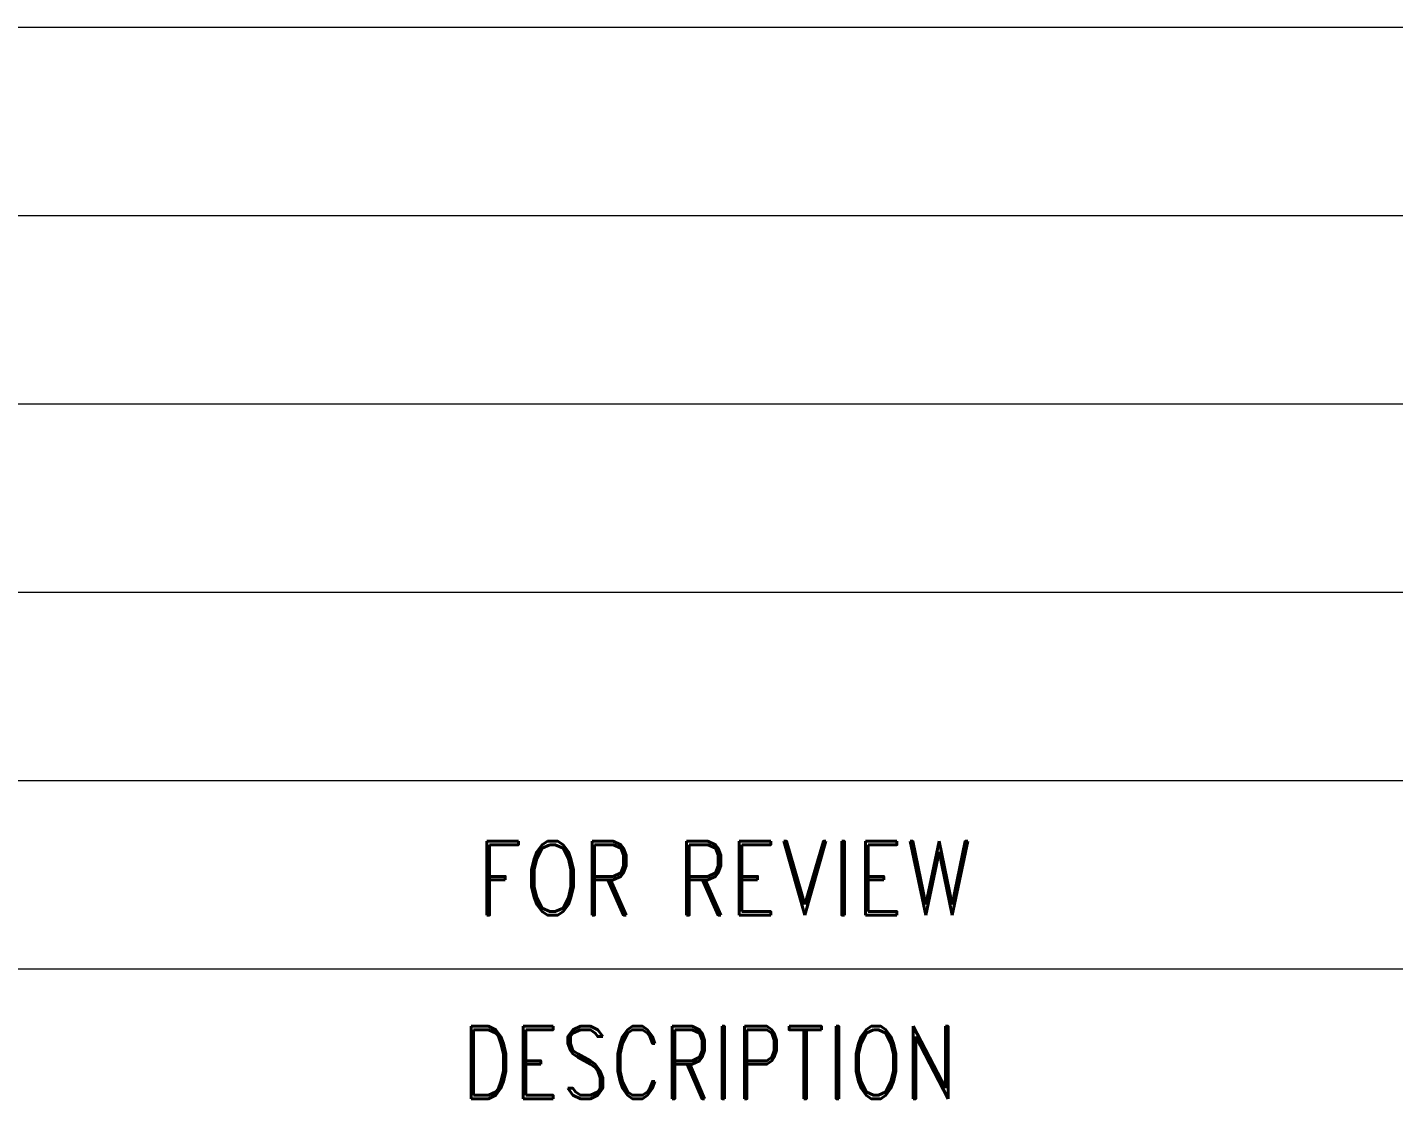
# Model space of a CAD drawing. Header units: millimetres. Extents: x 63700 to 182600, y -289551 to -205451.
# Drawn here: x 114329 to 117662, y -280917 to -278304 of the extents above; entities that cross this region are included whole.
import ezdxf
from ezdxf.enums import TextEntityAlignment as Align

# ---------------------------------------------------------------- set-up
doc = ezdxf.new("R2010")
doc.units = ezdxf.units.MM
doc.header["$LTSCALE"] = 50
doc.layers.add('1', color=7, linetype='Continuous')
doc.layers.add('TAN-TIT', color=30, linetype='Continuous', lineweight=0)
doc.styles.add('KIM3', font='ROMAND.shx', dxfattribs={"width": 1.25, "height": 3})
doc.styles.add('RD6', font='ROMAND.shx', dxfattribs={"width": 0.83, "height": 6})

# ---------------------------------------------------------------- blocks, each defined once
blk = doc.blocks.new('BORDER')
at = {"layer": 'TAN-TIT'}
for p, q in [((232823, 44987), (193237, 44987)), ((232823, 43149), (193237, 43149)), ((232823, 41311), (193237, 41311)), ((232823, 39473), (193237, 39473)), ((232823, 37635), (193237, 37635)), ((232823, 35797), (193237, 35797))]:
    blk.add_line(p, q, dxfattribs=at)
at = {"layer": 'TAN-TIT', "style": 'RD6', "width": 0.8}
blk.add_text('DESCRIPTION', height=706.9, dxfattribs=at).set_placement((209171, 34534), align=Align.CENTER)

msp = doc.modelspace()

# ---------------------------------------------------------------- block references
at = {"layer": '1', "xscale": 0.25, "yscale": 0.25, "zscale": 0.25}
msp.add_blockref('BORDER', (63700.3, -289550.7), dxfattribs=at)

# ---------------------------------------------------------------- texts
at = {"style": 'KIM3', "width": 0.83}
msp.add_text('FOR REVIEW', height=180.26, dxfattribs=at).set_placement((116030.1, -280469.4), align=Align.CENTER)

doc.saveas('drawing.dxf')
